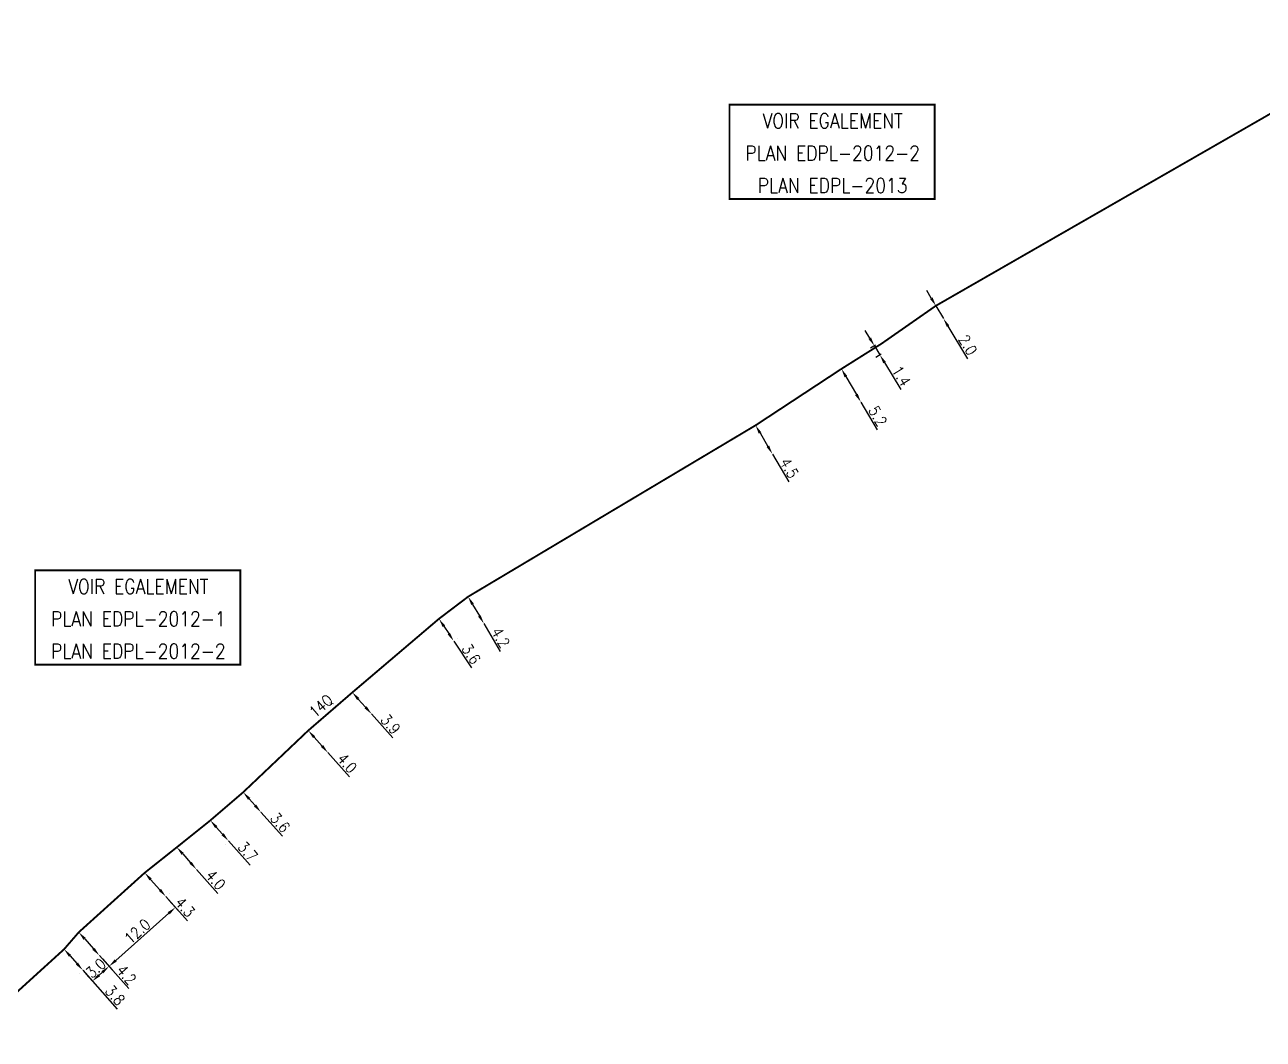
# Model space of a CAD drawing. Header units: millimetres. Extents: x 255000 to 256001, y 143000 to 143842.
# Drawn here: x 255665.4 to 255832.8, y 143676.5 to 143813.6 of the extents above; entities that cross this region are included whole.
import ezdxf
from ezdxf.enums import TextEntityAlignment as Align

# ---------------------------------------------------------------- set-up
doc = ezdxf.new("R2010")
doc.units = ezdxf.units.MM
doc.header["$MEASUREMENT"] = 0
doc.header["$PDMODE"] = 34
doc.linetypes.add('S_ST', pattern=[14, 8, -1.5, 0, -1.5, 0, -1.5, 0, -1.5])
doc.layers.get('DEFPOINTS').update_dxf_attribs({"linetype": 'CONTINUOUS'})
doc.layers.add('S_100', color=5, linetype='CONTINUOUS')
doc.layers.add('S_900', color=7, linetype='CONTINUOUS')
doc.styles.get("Standard").update_dxf_attribs({"font": 'romans.shx', "width": 0.85})
doc.dimstyles.get("Standard").update_dxf_attribs({"dimtxt": 1.5, "dimasz": 1.2, "dimexe": 0.625, "dimexo": 0.625, "dimgap": 0.25, "dimtad": 1, "dimdec": 1, "dimzin": 0, "dimdsep": 46, "dimtxsty": 'Standard', "dimcen": -0.5, "dimadec": 0, "dimazin": 0, "dimtfac": 1, "dimtdec": 1, "dimtmove": 0, "dimatfit": 3, "dimfxl": 1, "dimtolj": 1, "dimtzin": 0, "dimarcsym": 0})

# ---------------------------------------------------------------- blocks, each defined once
blk = doc.blocks.new('*D115')
at = {"layer": 'DEFPOINTS', "color": 0, "linetype": 'Continuous'}
for p in [(255684.49, 143695.76), (255685.79, 143694.29), (255675.52, 143687.79)]:
    blk.add_point(p, dxfattribs=at)
at = {"layer": 'S_100', "color": 0, "linetype": 'Continuous', "lineweight": -2}
for p, q in [((255684.91, 143695.29), (255686.21, 143693.83)), ((255677.72, 143687.12), (255684.9, 143693.5)), ((255675.94, 143687.32), (255677.24, 143685.86))]:
    blk.add_line(p, q, dxfattribs=at)
at = {"layer": 'S_100', "color": 0, "linetype": 'Continuous'}
for points in [[(255684.76, 143693.65), (255685.03, 143693.35), (255685.79, 143694.29)], [(255677.59, 143687.27), (255677.85, 143686.97), (255676.82, 143686.32)]]:
    blk.add_solid(points, dxfattribs=at)
at = {"layer": 'S_100', "color": 0, "linetype": 'Continuous', "insert": (255680.64, 143691.06), "char_height": 1.5, "attachment_point": 5, "rotation": 41.6056}
blk.add_mtext('\\A1;12.0', dxfattribs=at)
blk = doc.blocks.new('*D116')
at = {"layer": 'DEFPOINTS', "color": 0, "linetype": 'Continuous'}
for p in [(255675.52, 143687.79), (255673.28, 143685.8), (255676.82, 143686.32)]:
    blk.add_point(p, dxfattribs=at)
at = {"layer": 'S_100', "color": 0, "linetype": 'Continuous', "lineweight": -2}
for p, q in [((255675.94, 143687.32), (255677.24, 143685.86)), ((255673.69, 143685.33), (255674.99, 143683.87)), ((255675.48, 143685.13), (255675.92, 143685.53))]:
    blk.add_line(p, q, dxfattribs=at)
at = {"layer": 'S_100', "color": 0, "linetype": 'Continuous'}
for points in [[(255675.34, 143685.28), (255675.61, 143684.98), (255674.58, 143684.33)], [(255675.79, 143685.68), (255676.06, 143685.38), (255676.82, 143686.32)]]:
    blk.add_solid(points, dxfattribs=at)
at = {"layer": 'S_100', "color": 0, "linetype": 'Continuous', "insert": (255675.04, 143686.08), "char_height": 1.5, "attachment_point": 5, "rotation": 41.6056}
blk.add_mtext('\\A1;3.0', dxfattribs=at)
blk = doc.blocks.new('*D117')
at = {"layer": 'DEFPOINTS', "color": 0, "linetype": 'Continuous'}
for p in [(255670.75, 143688.64), (255673.28, 143685.8), (255673.28, 143685.8)]:
    blk.add_point(p, dxfattribs=at)
at = {"layer": 'S_100', "color": 0, "linetype": 'Continuous', "lineweight": -2}
for p, q in [((255670.29, 143688.22), (255670.29, 143688.22)), ((255671.55, 143687.74), (255672.48, 143686.7)), ((255672.81, 143685.38), (255672.81, 143685.38)), ((255673.28, 143685.8), (255677.94, 143680.55))]:
    blk.add_line(p, q, dxfattribs=at)
at = {"layer": 'S_100', "color": 0, "linetype": 'Continuous'}
for points in [[(255671.7, 143687.87), (255671.4, 143687.61), (255670.75, 143688.64)], [(255672.63, 143686.83), (255672.33, 143686.56), (255673.28, 143685.8)]]:
    blk.add_solid(points, dxfattribs=at)
at = {"layer": 'S_100', "color": 0, "linetype": 'Continuous', "insert": (255677.63, 143682.4), "char_height": 1.5, "attachment_point": 5, "rotation": 311.6056}
blk.add_mtext('\\A1;3.8', dxfattribs=at)
blk = doc.blocks.new('*D118')
at = {"layer": 'DEFPOINTS', "color": 0, "linetype": 'Continuous'}
for p in [(255672.73, 143690.93), (255675.52, 143687.79), (255675.52, 143687.79)]:
    blk.add_point(p, dxfattribs=at)
at = {"layer": 'S_100', "color": 0, "linetype": 'Continuous', "lineweight": -2}
for p, q in [((255673.53, 143690.03), (255674.72, 143688.69)), ((255675.52, 143687.79), (255679.48, 143683.34))]:
    blk.add_line(p, q, dxfattribs=at)
at = {"layer": 'S_100', "color": 0, "linetype": 'Continuous'}
for points in [[(255673.68, 143690.17), (255673.38, 143689.9), (255672.73, 143690.93)], [(255674.87, 143688.82), (255674.57, 143688.55), (255675.52, 143687.79)]]:
    blk.add_solid(points, dxfattribs=at)
at = {"layer": 'S_100', "color": 0, "linetype": 'Continuous', "insert": (255679.17, 143685.19), "char_height": 1.5, "attachment_point": 5, "rotation": 311.6056}
blk.add_mtext('\\A1;4.2', dxfattribs=at)
blk = doc.blocks.new('*D119')
at = {"layer": 'DEFPOINTS', "color": 0, "linetype": 'Continuous'}
for p in [(255681.64, 143698.97), (255684.49, 143695.76), (255684.49, 143695.76)]:
    blk.add_point(p, dxfattribs=at)
at = {"layer": 'S_100', "color": 0, "linetype": 'Continuous', "lineweight": -2}
for p, q in [((255682.11, 143699.39), (255682.11, 143699.39)), ((255682.43, 143698.08), (255683.7, 143696.66)), ((255684.49, 143695.76), (255687.4, 143692.49)), ((255684.96, 143696.17), (255684.96, 143696.17))]:
    blk.add_line(p, q, dxfattribs=at)
at = {"layer": 'S_100', "color": 0, "linetype": 'Continuous'}
for points in [[(255682.58, 143698.21), (255682.29, 143697.94), (255681.64, 143698.97)], [(255683.85, 143696.79), (255683.55, 143696.52), (255684.49, 143695.76)]]:
    blk.add_solid(points, dxfattribs=at)
at = {"layer": 'S_100', "color": 0, "linetype": 'Continuous', "insert": (255687.09, 143694.34), "char_height": 1.5, "attachment_point": 5, "rotation": 311.6056}
blk.add_mtext('\\A1;4.3', dxfattribs=at)
blk = doc.blocks.new('*D120')
at = {"layer": 'DEFPOINTS', "color": 0, "linetype": 'Continuous'}
for p in [(255685.98, 143702.42), (255688.63, 143699.43), (255688.63, 143699.43)]:
    blk.add_point(p, dxfattribs=at)
at = {"layer": 'S_100', "color": 0, "linetype": 'Continuous', "lineweight": -2}
for p, q in [((255686.77, 143701.53), (255687.84, 143700.33)), ((255688.63, 143699.43), (255691.53, 143696.16))]:
    blk.add_line(p, q, dxfattribs=at)
at = {"layer": 'S_100', "color": 0, "linetype": 'Continuous'}
for points in [[(255686.92, 143701.66), (255686.62, 143701.39), (255685.98, 143702.42)], [(255687.98, 143700.46), (255687.69, 143700.2), (255688.63, 143699.43)]]:
    blk.add_solid(points, dxfattribs=at)
at = {"layer": 'S_100', "color": 0, "linetype": 'Continuous', "insert": (255691.23, 143698.01), "char_height": 1.5, "attachment_point": 5, "rotation": 311.6069}
blk.add_mtext('\\A1;4.0', dxfattribs=at)
blk = doc.blocks.new('*D121')
at = {"layer": 'DEFPOINTS', "color": 0, "linetype": 'Continuous'}
for p in [(255690.51, 143706.05), (255692.96, 143703.28), (255692.96, 143703.28)]:
    blk.add_point(p, dxfattribs=at)
at = {"layer": 'S_100', "color": 0, "linetype": 'Continuous', "lineweight": -2}
for p, q in [((255690.04, 143705.63), (255690.04, 143705.63)), ((255691.3, 143705.15), (255692.17, 143704.18)), ((255692.5, 143702.86), (255692.5, 143702.86)), ((255692.96, 143703.28), (255695.87, 143700.01))]:
    blk.add_line(p, q, dxfattribs=at)
at = {"layer": 'S_100', "color": 0, "linetype": 'Continuous'}
for points in [[(255691.45, 143705.28), (255691.15, 143705.02), (255690.51, 143706.05)], [(255692.32, 143704.31), (255692.02, 143704.04), (255692.96, 143703.28)]]:
    blk.add_solid(points, dxfattribs=at)
at = {"layer": 'S_100', "color": 0, "linetype": 'Continuous', "insert": (255695.56, 143701.86), "char_height": 1.5, "attachment_point": 5, "rotation": 311.6069}
blk.add_mtext('\\A1;3.7', dxfattribs=at)
blk = doc.blocks.new('*D122')
at = {"layer": 'DEFPOINTS', "color": 0, "linetype": 'Continuous'}
for p in [(255694.95, 143709.86), (255697.34, 143707.17), (255697.34, 143707.17)]:
    blk.add_point(p, dxfattribs=at)
at = {"layer": 'S_100', "color": 0, "linetype": 'Continuous', "lineweight": -2}
for p, q in [((255695.75, 143708.96), (255696.55, 143708.07)), ((255697.34, 143707.17), (255700.25, 143703.9))]:
    blk.add_line(p, q, dxfattribs=at)
at = {"layer": 'S_100', "color": 0, "linetype": 'Continuous'}
for points in [[(255695.9, 143709.1), (255695.6, 143708.83), (255694.95, 143709.86)], [(255696.7, 143708.2), (255696.4, 143707.93), (255697.34, 143707.17)]]:
    blk.add_solid(points, dxfattribs=at)
at = {"layer": 'S_100', "color": 0, "linetype": 'Continuous', "insert": (255699.94, 143705.75), "char_height": 1.5, "attachment_point": 5, "rotation": 311.6069}
blk.add_mtext('\\A1;3.6', dxfattribs=at)
blk = doc.blocks.new('*D123')
at = {"layer": 'DEFPOINTS', "color": 0, "linetype": 'Continuous'}
for p in [(255703.74, 143718.2), (255706.39, 143715.21), (255706.39, 143715.21)]:
    blk.add_point(p, dxfattribs=at)
at = {"layer": 'S_100', "color": 0, "linetype": 'Continuous', "lineweight": -2}
for p, q in [((255704.53, 143717.3), (255705.6, 143716.1)), ((255706.39, 143715.21), (255709.3, 143711.94))]:
    blk.add_line(p, q, dxfattribs=at)
at = {"layer": 'S_100', "color": 0, "linetype": 'Continuous'}
for points in [[(255704.68, 143717.43), (255704.39, 143717.17), (255703.74, 143718.2)], [(255705.75, 143716.24), (255705.45, 143715.97), (255706.39, 143715.21)]]:
    blk.add_solid(points, dxfattribs=at)
at = {"layer": 'S_100', "color": 0, "linetype": 'Continuous', "insert": (255708.99, 143713.79), "char_height": 1.5, "attachment_point": 5, "rotation": 311.6069}
blk.add_mtext('\\A1;4.0', dxfattribs=at)
blk = doc.blocks.new('*D124')
at = {"layer": 'DEFPOINTS', "color": 0, "linetype": 'Continuous'}
for p in [(255709.7, 143723.35), (255712.29, 143720.44), (255712.29, 143720.44)]:
    blk.add_point(p, dxfattribs=at)
at = {"layer": 'S_100', "color": 0, "linetype": 'Continuous', "lineweight": -2}
for p, q in [((255710.49, 143722.46), (255711.49, 143721.34)), ((255712.29, 143720.44), (255715.15, 143717.22))]:
    blk.add_line(p, q, dxfattribs=at)
at = {"layer": 'S_100', "color": 0, "linetype": 'Continuous'}
for points in [[(255710.64, 143722.59), (255710.34, 143722.32), (255709.7, 143723.35)], [(255711.64, 143721.47), (255711.34, 143721.2), (255712.29, 143720.44)]]:
    blk.add_solid(points, dxfattribs=at)
at = {"layer": 'S_100', "color": 0, "linetype": 'Continuous', "insert": (255714.86, 143719.04), "char_height": 1.5, "attachment_point": 5, "rotation": 311.6193}
blk.add_mtext('\\A1;3.9', dxfattribs=at)
blk = doc.blocks.new('*D125')
at = {"layer": 'DEFPOINTS', "color": 0, "linetype": 'Continuous'}
for p in [(255721.4, 143733.3), (255723.39, 143730.3), (255723.39, 143730.3)]:
    blk.add_point(p, dxfattribs=at)
at = {"layer": 'S_100', "color": 0, "linetype": 'Continuous', "lineweight": -2}
for p, q in [((255721.92, 143733.65), (255721.92, 143733.65)), ((255722.06, 143732.3), (255722.73, 143731.3)), ((255723.39, 143730.3), (255725.8, 143726.66)), ((255723.91, 143730.65), (255723.91, 143730.65))]:
    blk.add_line(p, q, dxfattribs=at)
at = {"layer": 'S_100', "color": 0, "linetype": 'Continuous'}
for points in [[(255722.23, 143732.41), (255721.9, 143732.19), (255721.4, 143733.3)], [(255722.89, 143731.41), (255722.56, 143731.19), (255723.39, 143730.3)]]:
    blk.add_solid(points, dxfattribs=at)
at = {"layer": 'S_100', "color": 0, "linetype": 'Continuous', "insert": (255725.76, 143728.53), "char_height": 1.5, "attachment_point": 5, "rotation": 303.5297}
blk.add_mtext('\\A1;3.6', dxfattribs=at)
blk = doc.blocks.new('*D126')
at = {"layer": 'DEFPOINTS', "color": 0, "linetype": 'Continuous'}
for p in [(255725.34, 143736.29), (255727.46, 143732.67), (255727.46, 143732.67)]:
    blk.add_point(p, dxfattribs=at)
at = {"layer": 'S_100', "color": 0, "linetype": 'Continuous', "lineweight": -2}
for p, q in [((255725.94, 143735.25), (255726.86, 143733.7)), ((255727.46, 143732.67), (255729.68, 143728.9))]:
    blk.add_line(p, q, dxfattribs=at)
at = {"layer": 'S_100', "color": 0, "linetype": 'Continuous'}
for points in [[(255726.12, 143735.35), (255725.77, 143735.15), (255725.34, 143736.29)], [(255727.03, 143733.8), (255726.68, 143733.6), (255727.46, 143732.67)]]:
    blk.add_solid(points, dxfattribs=at)
at = {"layer": 'S_100', "color": 0, "linetype": 'Continuous', "insert": (255729.74, 143730.77), "char_height": 1.5, "attachment_point": 5, "rotation": 300.4321}
blk.add_mtext('\\A1;4.2', dxfattribs=at)
blk = doc.blocks.new('*D127')
at = {"layer": 'DEFPOINTS', "color": 0, "linetype": 'Continuous'}
for p in [(255764.18, 143759.45), (255766.46, 143755.57), (255766.46, 143755.57)]:
    blk.add_point(p, dxfattribs=at)
at = {"layer": 'S_100', "color": 0, "linetype": 'Continuous', "lineweight": -2}
for p, q in [((255764.79, 143758.42), (255765.85, 143756.61)), ((255766.46, 143755.57), (255768.67, 143751.81))]:
    blk.add_line(p, q, dxfattribs=at)
at = {"layer": 'S_100', "color": 0, "linetype": 'Continuous'}
for points in [[(255764.96, 143758.52), (255764.61, 143758.32), (255764.18, 143759.45)], [(255766.02, 143756.71), (255765.68, 143756.51), (255766.46, 143755.57)]]:
    blk.add_solid(points, dxfattribs=at)
at = {"layer": 'S_100', "color": 0, "linetype": 'Continuous', "insert": (255768.73, 143753.68), "char_height": 1.5, "attachment_point": 5, "rotation": 300.4325}
blk.add_mtext('\\A1;4.5', dxfattribs=at)
blk = doc.blocks.new('*D128')
at = {"layer": 'DEFPOINTS', "color": 0, "linetype": 'Continuous'}
for p in [(255775.78, 143767.08), (255778.41, 143762.6), (255778.41, 143762.6)]:
    blk.add_point(p, dxfattribs=at)
at = {"layer": 'S_100', "color": 0, "linetype": 'Continuous', "lineweight": -2}
for p, q in [((255776.39, 143766.05), (255777.8, 143763.63)), ((255778.41, 143762.6), (255780.63, 143758.83))]:
    blk.add_line(p, q, dxfattribs=at)
at = {"layer": 'S_100', "color": 0, "linetype": 'Continuous'}
for points in [[(255776.56, 143766.15), (255776.21, 143765.94), (255775.78, 143767.08)], [(255777.98, 143763.73), (255777.63, 143763.53), (255778.41, 143762.6)]]:
    blk.add_solid(points, dxfattribs=at)
at = {"layer": 'S_100', "color": 0, "linetype": 'Continuous', "insert": (255780.69, 143760.7), "char_height": 1.5, "attachment_point": 5, "rotation": 300.4272}
blk.add_mtext('\\A1;5.2', dxfattribs=at)
blk = doc.blocks.new('*D129')
at = {"layer": 'DEFPOINTS', "color": 0, "linetype": 'Continuous'}
for p in [(255780.93, 143770.62), (255780.99, 143768.96), (255781.68, 143769.38)]:
    blk.add_point(p, dxfattribs=at)
at = {"layer": 'S_100', "color": 0, "linetype": 'Continuous', "lineweight": -2}
for p, q in [((255779.62, 143771.22), (255778.99, 143772.25)), ((255780.4, 143770.29), (255779.7, 143769.87)), ((255780.24, 143770.2), (255780.99, 143768.96)), ((255781.15, 143769.05), (255780.45, 143768.63)), ((255781.61, 143767.93), (255783.82, 143764.3))]:
    blk.add_line(p, q, dxfattribs=at)
at = {"layer": 'S_100', "color": 0, "linetype": 'Continuous'}
for points in [[(255779.79, 143771.33), (255779.44, 143771.12), (255780.24, 143770.2)], [(255781.78, 143768.04), (255781.44, 143767.83), (255780.99, 143768.96)]]:
    blk.add_solid(points, dxfattribs=at)
at = {"layer": 'S_100', "color": 0, "linetype": 'Continuous', "insert": (255783.88, 143766.12), "char_height": 1.5, "attachment_point": 5, "rotation": 301.2337}
blk.add_mtext('\\A1;1.4', dxfattribs=at)
blk = doc.blocks.new('*D130')
at = {"layer": 'DEFPOINTS', "color": 0, "linetype": 'Continuous'}
for p in [(255788.54, 143775.61), (255789.57, 143773.89), (255789.57, 143773.89)]:
    blk.add_point(p, dxfattribs=at)
at = {"layer": 'S_100', "color": 0, "linetype": 'Continuous', "lineweight": -2}
for p, q in [((255787.93, 143776.64), (255787.31, 143777.67)), ((255788.54, 143775.61), (255789.57, 143773.89)), ((255790.18, 143772.86), (255792.82, 143768.44))]:
    blk.add_line(p, q, dxfattribs=at)
at = {"layer": 'S_100', "color": 0, "linetype": 'Continuous'}
for points in [[(255788.1, 143776.75), (255787.75, 143776.54), (255788.54, 143775.61)], [(255790.35, 143772.97), (255790.01, 143772.76), (255789.57, 143773.89)]]:
    blk.add_solid(points, dxfattribs=at)
at = {"layer": 'S_100', "color": 0, "linetype": 'Continuous', "insert": (255792.87, 143770.31), "char_height": 1.5, "attachment_point": 5, "rotation": 300.8307}
blk.add_mtext('\\A1;2.0', dxfattribs=at)

msp = doc.modelspace()

# ---------------------------------------------------------------- linework, layer by layer
at = {"layer": 'S_100', "linetype": 'S_ST', "const_width": 0.25}
msp.add_lwpolyline([(255657.49, 143676.59), (255670.75, 143688.64), (255672.73, 143690.93), (255681.64, 143698.97), (255685.98, 143702.42), (255690.51, 143706.05), (255694.95, 143709.86), (255703.74, 143718.2), (255709.7, 143723.35), (255721.4, 143733.3), (255725.34, 143736.29), (255764.18, 143759.45), (255775.78, 143767.08), (255781.23, 143770.51), (255788.54, 143775.61), (255854.46, 143813.47)], dxfattribs=at)
at = {"layer": 'S_900', "const_width": 0.25}
for points in [[(255760.65, 143802.79), (255788.37, 143802.79), (255788.37, 143790.05), (255760.65, 143790.05)], [(255666.83, 143739.84), (255694.55, 143739.84), (255694.55, 143727.1), (255666.83, 143727.1)]]:
    msp.add_lwpolyline(points, close=True, dxfattribs=at)

# ---------------------------------------------------------------- texts
at = {"layer": 'S_100', "linetype": 'Continuous', "width": 0.85}
msp.add_text('14Q', height=1.5, rotation=40.9308, dxfattribs=at).set_placement((255705.51, 143721.48), align=Align.MIDDLE)
at = {"layer": 'S_900', "width": 0.85}
for s, p in [('VOIR EGALEMENT', (255774.59, 143799.62)), ('PLAN EDPL-2012-2', (255774.59, 143795.24)), ('PLAN EDPL-2013', (255774.59, 143790.87)), ('VOIR EGALEMENT', (255680.77, 143736.67)), ('PLAN EDPL-2012-1', (255680.77, 143732.29)), ('PLAN EDPL-2012-2', (255680.77, 143727.92))]:
    msp.add_text(s, height=2, dxfattribs=at).set_placement(p, align=Align.CENTER)

# ---------------------------------------------------------------- dimensions: what is measured, and where the dimension line sits
at = {"layer": 'S_100', "linetype": 'Continuous'}
for base, p1, p2, angle, picture, middle in [((255789.57, 143773.89), (255788.54, 143775.61), (255789.57, 143773.89), 300.8307, '*D130', (255792.01, 143769.8)), ((255780.9893, 143768.9583), (255780.9311, 143770.6188), (255781.683, 143769.379), 301.2337, '*D129', (255783.0245, 143765.6022)), ((255778.41, 143762.6), (255775.78, 143767.08), (255778.41, 143762.6), 300.4272, '*D128', (255779.82, 143760.19)), ((255766.46, 143755.57), (255764.18, 143759.45), (255766.46, 143755.57), 300.4325, '*D127', (255767.87, 143753.17)), ((255727.46, 143732.67), (255725.34, 143736.29), (255727.46, 143732.67), 300.4321, '*D126', (255728.87, 143730.27)), ((255723.39, 143730.3), (255721.4, 143733.3), (255723.39, 143730.3), 303.5297, '*D125', (255724.93, 143727.98)), ((255712.29, 143720.44), (255709.7, 143723.35), (255712.29, 143720.44), 311.6193, '*D124', (255714.12, 143718.38)), ((255706.39, 143715.21), (255703.74, 143718.2), (255706.39, 143715.21), 311.6069, '*D123', (255708.24, 143713.12)), ((255697.34, 143707.17), (255694.95, 143709.86), (255697.34, 143707.17), 311.6069, '*D122', (255699.19, 143705.09)), ((255692.96, 143703.28), (255690.51, 143706.05), (255692.96, 143703.28), 311.6069, '*D121', (255694.81, 143701.2)), ((255688.63, 143699.43), (255685.98, 143702.42), (255688.63, 143699.43), 311.6069, '*D120', (255690.48, 143697.35)), ((255684.49, 143695.76), (255681.64, 143698.97), (255684.49, 143695.76), 311.6056, '*D119', (255686.34, 143693.68)), ((255685.79, 143694.29), (255675.52, 143687.79), (255684.49, 143695.76), 41.6056, '*D115', (255681.31, 143690.31)), ((255675.52, 143687.79), (255672.73, 143690.93), (255675.52, 143687.79), 311.6056, '*D118', (255678.42, 143684.52)), ((255673.28, 143685.8), (255670.75, 143688.64), (255673.28, 143685.8), 311.6056, '*D117', (255676.88, 143681.74)), ((255676.82, 143686.32), (255673.28, 143685.8), (255675.52, 143687.79), 41.6056, '*D116', (255675.7, 143685.33))]:
    dim = msp.add_linear_dim(base=base, p1=p1, p2=p2, angle=angle, dimstyle='Standard', dxfattribs=at)
    dim.commit()
    dim.dimension.update_dxf_attribs({"geometry": picture, "text_midpoint": middle, "dimtype": 161})

doc.saveas('drawing.dxf')
